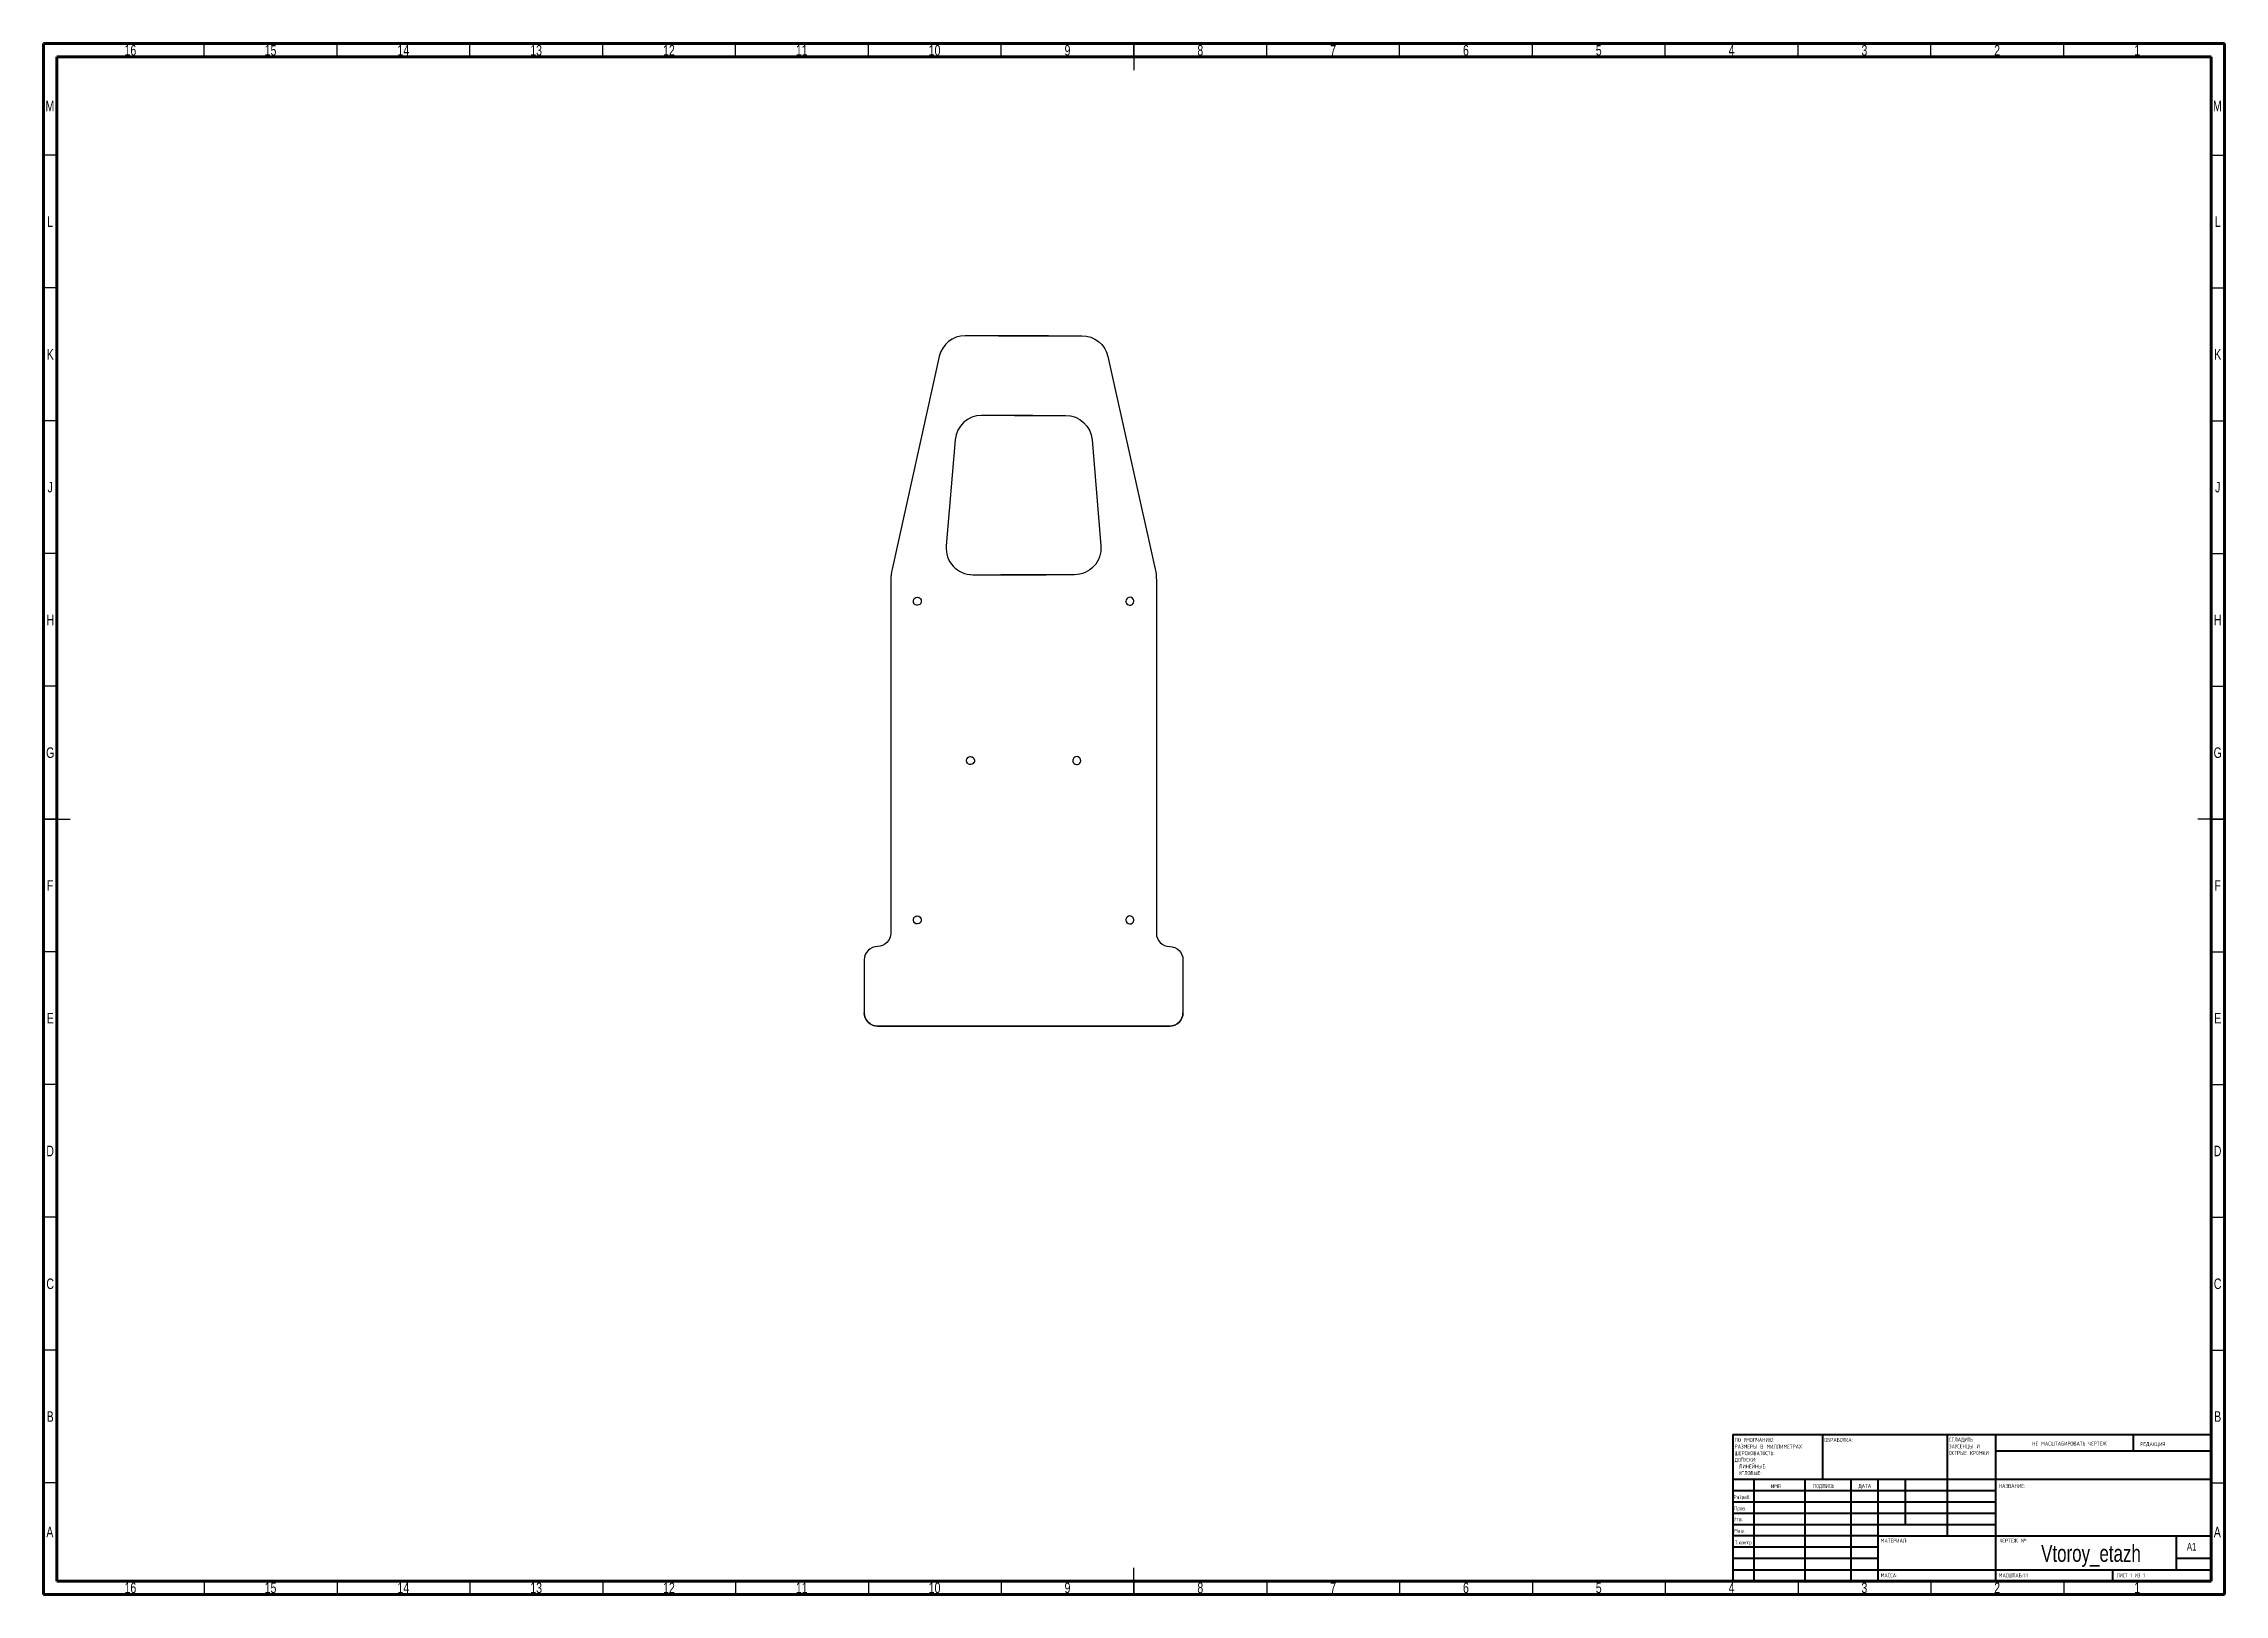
# Model space of a CAD drawing. Header units: millimetres. Extents: x 15 to 836, y 5 to 589.
import ezdxf

# ---------------------------------------------------------------- set-up
doc = ezdxf.new("R2010")
doc.units = ezdxf.units.MM
doc.layers.add('обводка', color=1, linetype='Continuous')
doc.styles.add('SLDTEXTSTYLE0', font='TXT', dxfattribs={"width": 0.75})
doc.styles.add('SLDTEXTSTYLE1', font='TXT', dxfattribs={"width": 0.75, "bigfont": 'bigfont'})
doc.styles.add('SLDTEXTSTYLE2', font='TXT', dxfattribs={"width": 0.681818, "bigfont": 'bigfont'})

# ---------------------------------------------------------------- blocks, each defined once
blk = doc.blocks.new('SW_NOTE_0')
at = {"color": 0, "linetype": 'Continuous', "lineweight": 0, "char_height": 1.5, "attachment_point": 1, "style": 'SLDTEXTSTYLE1'}
for s, insert in [('СГЛАДИТЬ', (0, 1.93)), ('ЗАУСЕНЦЫ И', (0, -0.57)), ('ОСТРЫЕ КРОМКИ', (0, -3.07))]:
    blk.add_mtext(s, dxfattribs=dict(at, insert=insert))
blk = doc.blocks.new('SW_NOTE_1')
at = {"color": 0, "linetype": 'Continuous', "lineweight": 0, "char_height": 1.5, "attachment_point": 1, "style": 'SLDTEXTSTYLE1'}
for s, insert in [('ПО УМОЛЧАНИЮ:', (0, 1.93)), ('ДОПУСКИ:', (0, -5.57)), ('РАЗМЕРЫ В МИЛЛИМЕТРАХ', (0, -0.57)), ('ШЕРОХОВАТОСТЬ:', (0, -3.07)), ('ЛИНЕЙНЫЕ:', (1.69, -8.07)), ('УГЛОВЫЕ:', (1.69, -10.57))]:
    blk.add_mtext(s, dxfattribs=dict(at, insert=insert))

msp = doc.modelspace()

# ---------------------------------------------------------------- linework, layer by layer
at = {"color": 7, "linetype": 'Continuous', "lineweight": 60}
for p, q in [((15, 5), (15, 589)), ((15, 589), (836, 589)), ((20, 10), (20, 584)), ((20, 584), (831, 584)), ((831, 584), (831, 10)), ((836, 589), (836, 5)), ((831, 10), (20, 10)), ((836, 5), (15, 5))]:
    msp.add_line(p, q, dxfattribs=at)
at = {"color": 7, "linetype": 'Continuous', "lineweight": 30}
for p, q in [((75.5, 584), (75.5, 589)), ((125.5, 584), (125.5, 589)), ((175.5, 584), (175.5, 589)), ((225.5, 584), (225.5, 589)), ((275.5, 584), (275.5, 589)), ((325.5, 584), (325.5, 589)), ((375.5, 584), (375.5, 589)), ((425.5, 589), (425.5, 579)), ((425.5, 584), (425.5, 589)), ((475.5, 584), (475.5, 589)), ((525.5, 584), (525.5, 589)), ((575.5, 584), (575.5, 589)), ((625.5, 584), (625.5, 589)), ((675.5, 584), (675.5, 589)), ((725.5, 584), (725.5, 589)), ((775.5, 584), (775.5, 589)), ((20, 547), (15, 547)), ((831, 547), (836, 547)), ((20, 497), (15, 497)), ((831, 497), (836, 497)), ((20, 447), (15, 447)), ((831, 447), (836, 447)), ((20, 397), (15, 397)), ((831, 397), (836, 397)), ((20, 347), (15, 347)), ((831, 347), (836, 347)), ((15, 297), (25, 297)), ((20, 297), (15, 297)), ((836, 297), (826, 297)), ((831, 297), (836, 297)), ((20, 247), (15, 247)), ((831, 247), (836, 247)), ((20, 197), (15, 197)), ((831, 197), (836, 197)), ((20, 147), (15, 147)), ((831, 147), (836, 147)), ((20, 97), (15, 97)), ((831, 97), (836, 97)), ((20, 47), (15, 47)), ((831, 47), (836, 47)), ((75.5, 10), (75.5, 5)), ((125.5, 10), (125.5, 5)), ((175.5, 10), (175.5, 5)), ((225.5, 10), (225.5, 5)), ((275.5, 10), (275.5, 5)), ((325.5, 10), (325.5, 5)), ((375.5, 10), (375.5, 5)), ((425.5, 5), (425.5, 15)), ((425.5, 10), (425.5, 5)), ((475.5, 10), (475.5, 5)), ((525.5, 10), (525.5, 5)), ((575.5, 10), (575.5, 5)), ((625.5, 10), (625.5, 5)), ((675.5, 10), (675.5, 5)), ((725.5, 10), (725.5, 5)), ((775.5, 10), (775.5, 5))]:
    msp.add_line(p, q, dxfattribs=at)
at = {"color": 7, "linetype": 'Continuous', "lineweight": 15}
for p, q in [((405.91, 478.98), (361.95, 478.98)), ((352.19, 471.15), (334.41, 391.13)), ((433.46, 391.13), (415.67, 471.15)), ((399.73, 448.98), (368.13, 448.98)), ((358.17, 439.81), (354.83, 399.81)), ((413.03, 399.81), (409.7, 439.81)), ((333.93, 386.79), (333.93, 253.98)), ((364.8, 388.98), (403.06, 388.98)), ((433.93, 253.98), (433.93, 386.79)), ((323.93, 243.98), (323.93, 223.98)), ((443.93, 223.98), (443.93, 243.98)), ((328.93, 218.98), (438.93, 218.98))]:
    msp.add_line(p, q, dxfattribs=at)
at = {"color": 7, "linetype": 'Continuous', "lineweight": 40}
for p, q in [((651, 65.25), (831, 65.25)), ((651, 65.25), (651, 10)), ((684.8, 48.25), (684.8, 65.25)), ((731.6, 65.25), (731.6, 27)), ((749.8, 65.25), (749.8, 10)), ((831, 58.88), (749.8, 58.88)), ((801.8, 58.88), (801.8, 65.25)), ((831, 48.25), (651, 48.25)), ((749.8, 44), (651, 44)), ((658.8, 48.25), (658.8, 10)), ((677.99, 48.25), (677.99, 10)), ((695.4, 48.25), (695.4, 10)), ((705.6, 10), (705.6, 48.25)), ((716, 31.25), (716, 48.25)), ((749.8, 39.75), (651, 39.75)), ((749.8, 35.5), (651, 35.5)), ((749.8, 31.25), (651, 31.25)), ((705.6, 27), (651, 27)), ((705.6, 27), (831, 27)), ((818, 14.25), (818, 27)), ((705.6, 22.75), (651, 22.75)), ((705.6, 18.5), (651, 18.5)), ((831, 18.5), (818, 18.5)), ((651, 14.25), (831, 14.25)), ((794, 10), (794, 14.25))]:
    msp.add_line(p, q, dxfattribs=at)
at = {"color": 7, "linetype": 'Continuous', "lineweight": 15}
for centre in [(343.93, 378.98), (423.93, 378.98), (363.93, 318.98), (403.93, 318.98), (343.93, 258.98), (423.93, 258.98)]:
    msp.add_circle(centre, 1.5, dxfattribs=at)
for centre, radius, start, end in [((361.95, 468.98), 10, 90, 167.47119), ((405.91, 468.98), 10, 12.52881, 90), ((368.13, 438.98), 10, 90, 175.23636), ((399.73, 438.98), 10, 4.76364, 90), ((364.8, 398.98), 10, 175.23636, 270), ((403.06, 398.98), 10, 270, 4.76364), ((353.93, 386.79), 20, 167.47119, 180), ((413.93, 386.79), 20, 0, 12.52881), ((328.93, 243.98), 5, 90, 180), ((328.93, 253.98), 5, 270, 0), ((438.93, 253.98), 5, 180, 270), ((438.93, 243.98), 5, 0, 90), ((328.93, 223.98), 5, 180, 270), ((438.93, 223.98), 5, 270, 0)]:
    msp.add_arc(centre, radius, start, end, dxfattribs=at)
at = {"layer": 'обводка'}
for points in [[(393.33, 478.98), (361.95, 478.98, 0.351524), (352.19, 471.15), (334.41, 391.13, 0.054722), (333.93, 386.79), (333.93, 253.98, -0.414214), (328.93, 248.98, 0.414214), (323.93, 243.98, -11.565618)], [(374.54, 478.98), (405.91, 478.98, -0.351524), (415.67, 471.15), (433.46, 391.13, -0.054722), (433.93, 386.79), (433.93, 253.98, 0.414214), (438.93, 248.98, -0.414214), (443.93, 243.98, 11.565618)], [(387.38, 448.98), (368.13, 448.98, 0.390066), (358.17, 439.81), (354.83, 399.81, 0.43878), (364.8, 388.98), (392.48, 388.98)], [(380.49, 448.98), (399.73, 448.98, -0.390066), (409.7, 439.81), (413.03, 399.81, -0.43878), (403.06, 388.98), (375.38, 388.98)], [(343.83, 380.48, -3.069993), (342.48, 379.34, -0.325734), (343.83, 380.48, -0.105891)], [(424.04, 380.48, 3.069993), (425.39, 379.34, 0.325734), (424.04, 380.48, 0.105891)], [(363.78, 320.48, -3.150987), (362.48, 319.34, -0.317361), (363.78, 320.48, -1.932954)], [(404.08, 320.48, 3.150987), (405.39, 319.34, 0.317361), (404.08, 320.48, 1.932954)], [(343.87, 260.48, -2.385694), (342.43, 258.9, -0.419165), (343.87, 260.48, -1.040857)], [(423.99, 260.48, 2.385694), (425.43, 258.9, 0.419165), (423.99, 260.48, 1.040857)], [(323.93, 243.98), (323.93, 223.98, 0.414214), (328.93, 218.98), (438.93, 218.98, 0.414214), (443.93, 223.98, 0.314765)], [(443.93, 243.98), (443.93, 223.98, -0.414214), (438.93, 218.98), (328.93, 218.98, -0.414214), (323.93, 223.98, -0.314765)]]:
    msp.add_lwpolyline(points, format="xyb", dxfattribs=at)

# ---------------------------------------------------------------- block references
at = {"color": 7, "linetype": 'Continuous', "lineweight": 0}
for name, p in [('SW_NOTE_1', (651.59, 61.99)), ('SW_NOTE_0', (732.31, 62.07))]:
    msp.add_blockref(name, p, dxfattribs=at)

# ---------------------------------------------------------------- texts
for s, insert, char_height, attachment_point, style in [('16', (47.67, 588.46), 3.969, 2, 'SLDTEXTSTYLE0'), ('15', (100.42, 588.46), 3.969, 2, 'SLDTEXTSTYLE0'), ('14', (150.42, 588.46), 3.969, 2, 'SLDTEXTSTYLE0'), ('13', (200.42, 588.46), 3.969, 2, 'SLDTEXTSTYLE0'), ('12', (250.42, 588.46), 3.969, 2, 'SLDTEXTSTYLE0'), ('11', (300.42, 588.46), 3.969, 2, 'SLDTEXTSTYLE0'), ('10', (350.42, 588.46), 3.969, 2, 'SLDTEXTSTYLE0'), ('9', (400.46, 588.46), 3.97, 2, 'SLDTEXTSTYLE0'), ('8', (450.46, 588.46), 3.97, 2, 'SLDTEXTSTYLE0'), ('7', (500.46, 588.46), 3.97, 2, 'SLDTEXTSTYLE0'), ('6', (550.46, 588.46), 3.97, 2, 'SLDTEXTSTYLE0'), ('5', (600.46, 588.46), 3.97, 2, 'SLDTEXTSTYLE0'), ('4', (650.46, 588.46), 3.97, 2, 'SLDTEXTSTYLE0'), ('3', (700.46, 588.46), 3.97, 2, 'SLDTEXTSTYLE0'), ('2', (750.46, 588.46), 3.97, 2, 'SLDTEXTSTYLE0'), ('1', (803.21, 588.46), 3.97, 2, 'SLDTEXTSTYLE0'), ('M', (17.36, 567.52), 3.97, 2, 'SLDTEXTSTYLE0'), ('M', (833.36, 567.52), 3.97, 2, 'SLDTEXTSTYLE0'), ('L', (17.45, 523.96), 3.97, 2, 'SLDTEXTSTYLE0'), ('L', (833.45, 523.96), 3.97, 2, 'SLDTEXTSTYLE0'), ('K', (17.49, 473.96), 3.97, 2, 'SLDTEXTSTYLE0'), ('K', (833.49, 473.96), 3.97, 2, 'SLDTEXTSTYLE0'), ('J', (17.47, 423.96), 3.97, 2, 'SLDTEXTSTYLE0'), ('J', (833.47, 423.96), 3.97, 2, 'SLDTEXTSTYLE0'), ('H', (17.49, 373.96), 3.97, 2, 'SLDTEXTSTYLE0'), ('H', (833.49, 373.96), 3.97, 2, 'SLDTEXTSTYLE0'), ('G', (17.49, 323.96), 3.97, 2, 'SLDTEXTSTYLE0'), ('G', (833.49, 323.96), 3.97, 2, 'SLDTEXTSTYLE0'), ('F', (17.46, 273.96), 3.97, 2, 'SLDTEXTSTYLE0'), ('F', (833.46, 273.96), 3.97, 2, 'SLDTEXTSTYLE0'), ('E', (17.51, 223.96), 3.97, 2, 'SLDTEXTSTYLE0'), ('E', (833.51, 223.96), 3.97, 2, 'SLDTEXTSTYLE0'), ('D', (17.45, 173.96), 3.97, 2, 'SLDTEXTSTYLE0'), ('D', (833.45, 173.96), 3.97, 2, 'SLDTEXTSTYLE0'), ('C', (17.46, 123.96), 3.97, 2, 'SLDTEXTSTYLE0'), ('C', (833.46, 123.96), 3.97, 2, 'SLDTEXTSTYLE0'), ('B', (17.47, 73.96), 3.97, 2, 'SLDTEXTSTYLE0'), ('B', (833.47, 73.96), 3.97, 2, 'SLDTEXTSTYLE0'), ('ОБРАБОТКА:', (685.37, 63.92), 1.5, 1, 'SLDTEXTSTYLE1'), ('НЕ МАСШТАБИРОВАТЬ ЧЕРТЕЖ', (763.61, 62.53), 1.5, 1, 'SLDTEXTSTYLE1'), ('РЕДАКЦИЯ', (804.33, 62.33), 1.5, 1, 'SLDTEXTSTYLE1'), ('Разраб.', (651.21, 42.43), 1.5, 1, 'SLDTEXTSTYLE1'), ('ИМЯ', (665.32, 46.5), 1.5, 1, 'SLDTEXTSTYLE1'), ('ПОДПИСЬ', (681.03, 46.56), 1.5, 1, 'SLDTEXTSTYLE1'), ('ДАТА', (698.21, 46.58), 1.5, 1, 'SLDTEXTSTYLE1'), ('НАЗВАНИЕ:', (751.07, 46.58), 1.5, 1, 'SLDTEXTSTYLE1'), ('Утв.', (651.4, 34.06), 1.5, 1, 'SLDTEXTSTYLE1'), ('Пров.', (651.41, 38.15), 1.5, 1, 'SLDTEXTSTYLE1'), ('A', (17.34, 30.46), 3.97, 2, 'SLDTEXTSTYLE0'), ('Маш.', (651.46, 29.73), 1.5, 1, 'SLDTEXTSTYLE1'), ('Т.контр', (651.67, 25.35), 1.5, 1, 'SLDTEXTSTYLE1'), ('МАТЕРИАЛ:', (706.65, 25.99), 1.5, 1, 'SLDTEXTSTYLE1'), ('ЧЕРТЕЖ №:', (751.37, 25.99), 1.5, 1, 'SLDTEXTSTYLE1'), ('A', (833.34, 30.46), 3.97, 2, 'SLDTEXTSTYLE0'), ('Vtoroy_etazh', (785.78, 23.61), 6.35, 2, 'SLDTEXTSTYLE0'), ('A1', (821.87, 24.41), 2.91, 1, 'SLDTEXTSTYLE0'), ('16', (47.67, 9.46), 3.969, 2, 'SLDTEXTSTYLE0'), ('15', (100.42, 9.46), 3.969, 2, 'SLDTEXTSTYLE0'), ('14', (150.42, 9.46), 3.969, 2, 'SLDTEXTSTYLE0'), ('13', (200.42, 9.46), 3.969, 2, 'SLDTEXTSTYLE0'), ('12', (250.42, 9.46), 3.969, 2, 'SLDTEXTSTYLE0'), ('11', (300.42, 9.46), 3.969, 2, 'SLDTEXTSTYLE0'), ('10', (350.42, 9.46), 3.969, 2, 'SLDTEXTSTYLE0'), ('9', (400.46, 9.46), 3.97, 2, 'SLDTEXTSTYLE0'), ('8', (450.46, 9.46), 3.97, 2, 'SLDTEXTSTYLE0'), ('7', (500.46, 9.46), 3.97, 2, 'SLDTEXTSTYLE0'), ('6', (550.46, 9.46), 3.97, 2, 'SLDTEXTSTYLE0'), ('5', (600.46, 9.46), 3.97, 2, 'SLDTEXTSTYLE0'), ('4', (650.46, 9.46), 3.97, 2, 'SLDTEXTSTYLE0'), ('3', (700.46, 9.46), 3.97, 2, 'SLDTEXTSTYLE0'), ('МАССА:', (706.62, 12.95), 1.499, 1, 'SLDTEXTSTYLE1'), ('2', (750.46, 9.46), 3.97, 2, 'SLDTEXTSTYLE0'), ('МАСШТАБ:1:1', (751.07, 12.9), 1.5, 1, 'SLDTEXTSTYLE1'), ('ЛИСТ 1 ИЗ 1', (795.48, 12.9), 1.5, 1, 'SLDTEXTSTYLE2'), ('1', (803.21, 9.46), 3.97, 2, 'SLDTEXTSTYLE0')]:
    msp.add_mtext(s, dxfattribs=dict(at, insert=insert, char_height=char_height, attachment_point=attachment_point, style=style))

doc.saveas('drawing.dxf')
